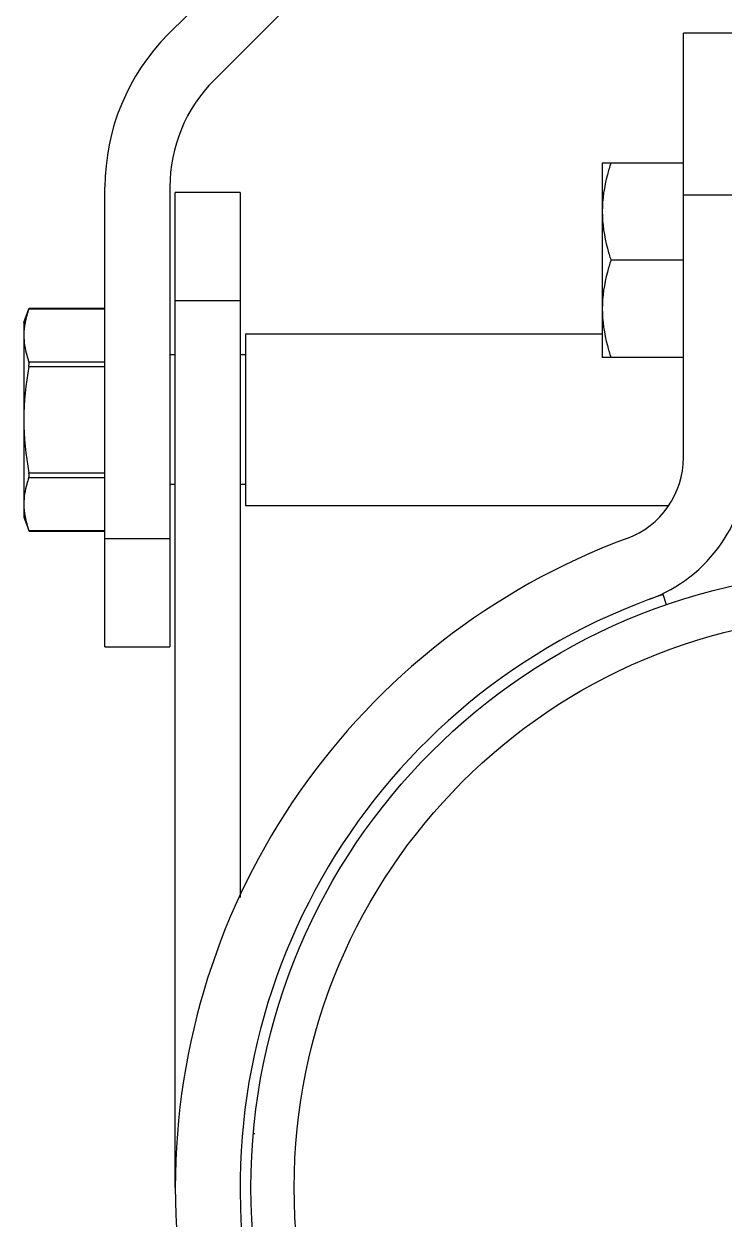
# Model space of a CAD drawing. Extents: x 4995099 to 5303443, y 4627657 to 4889583.
# Drawn here: x 5049779 to 5050720, y 4747076 to 4748681 of the extents above; entities that cross this region are included whole.
import ezdxf

# ---------------------------------------------------------------- set-up
doc = ezdxf.new("R2010")
doc.units = 0
doc.header["$LTSCALE"] = 1000
doc.header["$MEASUREMENT"] = 0
doc.layers.get('0').update_dxf_attribs({"color": 4, "linetype": 'CONTINUOUS'})

msp = doc.modelspace()

# ---------------------------------------------------------------- linework, layer by layer
at = {"linetype": 'Continuous'}
for p, q in [((5049973.3, 4748667.1), (5050343.5, 4749037.4)), ((5050405.1, 4748975.8), (5050034.9, 4748605.5)), ((5050665, 4748099.1), (5050665, 4748668.7)), ((5050752.2, 4748668.7), (5050665, 4748668.7)), ((5050556.1, 4748494.5), (5050556.1, 4748233.1)), ((5050556.1, 4748494.5), (5050665, 4748494.5)), ((5049888.2, 4747844.7), (5049888.2, 4748461.8)), ((5049975.3, 4748461.8), (5049975.3, 4747844.7)), ((5049982.6, 4747118.7), (5049982.6, 4748454.5)), ((5050069.7, 4748454.5), (5049982.6, 4748454.5)), ((5050069.7, 4748454.5), (5050069.7, 4747508.3)), ((5050752.2, 4748450.9), (5050665, 4748450.9)), ((5050665, 4748363.8), (5050567.8, 4748363.8)), ((5049779.3, 4748280.3), (5049785.9, 4748298.4)), ((5049785.9, 4748298.4), (5049786.3, 4748299.4)), ((5049785.9, 4748298.4), (5049888.2, 4748298.4)), ((5049786.2, 4748299.4), (5049888.2, 4748299.4)), ((5050069.7, 4748309.3), (5049982.6, 4748309.3)), ((5049779.3, 4748280.3), (5049779.3, 4748018.9)), ((5050077, 4748265), (5050077, 4748034.2)), ((5050077, 4748265), (5050556.1, 4748265)), ((5049982.6, 4748236.7), (5049975.3, 4748236.7)), ((5049982.6, 4748236.7), (5049975.3, 4748236.7)), ((5050077, 4748236.7), (5050069.7, 4748236.7)), ((5050077, 4748236.7), (5050069.7, 4748236.7)), ((5049785.9, 4748227.2), (5049888.2, 4748227.2)), ((5049785.9, 4748220.9), (5049888.2, 4748220.9)), ((5050665, 4748233.1), (5050556.1, 4748233.1)), ((5049785.9, 4748078.4), (5049888.2, 4748078.4)), ((5049785.9, 4748072.1), (5049888.2, 4748072.1)), ((5049982.6, 4748062.5), (5049975.3, 4748062.5)), ((5049982.6, 4748062.5), (5049975.3, 4748062.5)), ((5050077, 4748062.5), (5050069.7, 4748062.5)), ((5050077, 4748062.5), (5050069.7, 4748062.5)), ((5050077, 4748034.2), (5050644.2, 4748034.2)), ((5049779.3, 4748018.9), (5049785.9, 4748000.8)), ((5049785.9, 4748000.8), (5049888.2, 4748000.8)), ((5049786.3, 4747999.8), (5049785.9, 4748000.8)), ((5049786.2, 4747999.8), (5049888.2, 4747999.8)), ((5049888.2, 4747989.9), (5049975.3, 4747989.9)), ((5050642.4, 4747901.2), (5050637.7, 4747915)), ((5049888.2, 4747844.7), (5049975.3, 4747844.7)), ((5050088.2, 4747191.3), (5050089.4, 4747191.3))]:
    msp.add_line(p, q, dxfattribs=at)
for radius in [827.6, 769.6]:
    msp.add_circle((5050911.9, 4747118.7), radius, dxfattribs=at)
for centre, radius, start, end in [((5050178.6, 4748461.8), 290.4, 135, 180), ((5050178.6, 4748461.8), 203.3, 135, 180), ((5050548.9, 4748099.1), 116.2, 290.3175, 0), ((5050548.9, 4748099.1), 203.3, 290.3175, 0), ((5050911.9, 4747118.7), 929.3, 110.3175, 249.6825), ((5050911.9, 4747118.7), 842.2, 109, 71)]:
    msp.add_arc(centre, radius, start, end, dxfattribs=at)
for points, knots in [([(5050567.8, 4748494.5), (5050566, 4748489.2), (5050559.6, 4748468), (5050556.1, 4748445.7), (5050556.1, 4748429.1)], [0, 0, 0, 0, 0.251892, 1, 1, 1, 1]), ([(5050556.1, 4748429.1), (5050556.1, 4748412.5), (5050559.6, 4748390.3), (5050566, 4748369.1), (5050567.8, 4748363.8)], [0, 0, 0, 0, 0.748108, 1, 1, 1, 1]), ([(5050567.8, 4748363.8), (5050566, 4748358.5), (5050559.6, 4748337.3), (5050556.1, 4748315), (5050556.1, 4748298.4)], [0, 0, 0, 0, 0.251892, 1, 1, 1, 1]), ([(5050556.1, 4748298.4), (5050556.1, 4748281.9), (5050559.6, 4748259.6), (5050566, 4748238.4), (5050567.8, 4748233.1)], [0, 0, 0, 0, 0.748108, 1, 1, 1, 1]), ([(5049779.3, 4748262.8), (5049779.3, 4748253.8), (5049781.3, 4748241.6), (5049784.9, 4748230.1), (5049785.9, 4748227.2)], [0, 0, 0, 0, 0.744761, 1, 1, 1, 1]), ([(5049785.9, 4748220.9), (5049786, 4748221.5), (5049786.3, 4748223.6), (5049786.4, 4748225.8), (5049785.9, 4748227.2)], [0, 0, 0, 0, 0.299097, 1, 1, 1, 1]), ([(5049785.9, 4748072.1), (5049786.1, 4748072.4), (5049786.4, 4748074.5), (5049786.2, 4748076.7), (5049785.9, 4748078.4)], [0, 0, 0, 0, 0.185973, 1, 1, 1, 1]), ([(5049785.9, 4748072.1), (5049784.9, 4748069.1), (5049781.3, 4748057.6), (5049779.3, 4748045.5), (5049779.3, 4748036.4)], [0, 0, 0, 0, 0.25524, 1, 1, 1, 1])]:
    msp.add_open_spline(points, degree=3, knots=knots, dxfattribs=at)
for points in [[(5049785.9, 4748298.4), (5049783.8, 4748292.4), (5049782.1, 4748286.2), (5049780.9, 4748280)], [(5049780.9, 4748280), (5049779.9, 4748274.3), (5049779.3, 4748268.5), (5049779.3, 4748262.8)], [(5049785.9, 4748220.9), (5049781.8, 4748197.4), (5049779.3, 4748173.5), (5049779.3, 4748149.6)], [(5049779.3, 4748149.6), (5049779.3, 4748125.8), (5049781.8, 4748101.9), (5049785.9, 4748078.4)], [(5049779.3, 4748036.4), (5049779.3, 4748030.7), (5049779.9, 4748024.9), (5049780.9, 4748019.3)], [(5049780.9, 4748019.3), (5049782.1, 4748013), (5049783.8, 4748006.8), (5049785.9, 4748000.8)]]:
    msp.add_open_spline(points, degree=3, dxfattribs=at)

doc.saveas('drawing.dxf')
